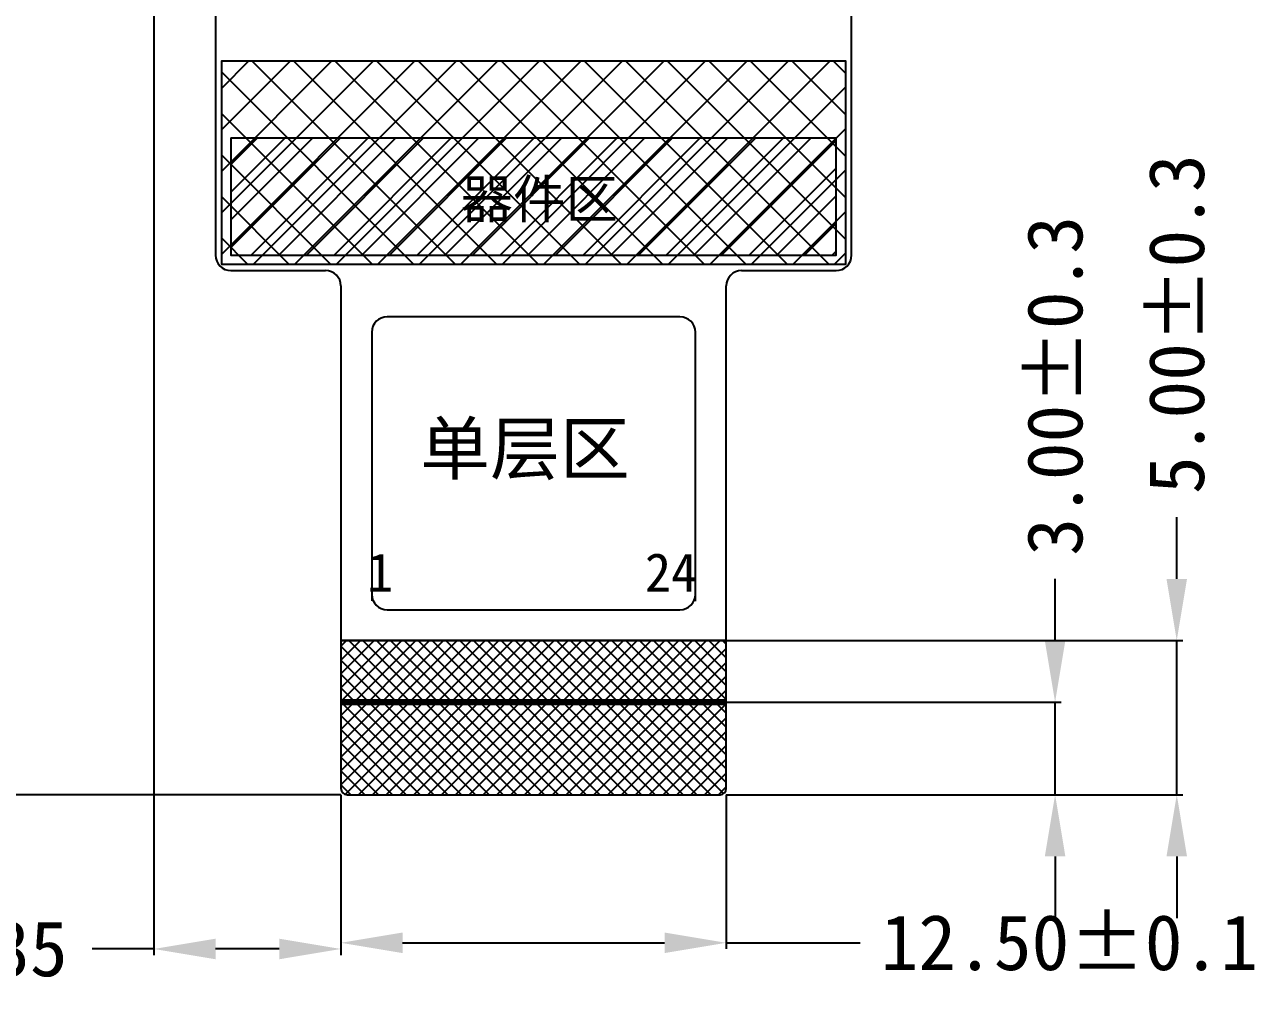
# Model space of a CAD drawing. Header units: millimetres. Extents: x 479 to 950, y -434 to -100.
# Drawn here: x 576.91 to 616.81, y -322.24 to -291.08 of the extents above; entities that cross this region are included whole.
import ezdxf

# ---------------------------------------------------------------- set-up
doc = ezdxf.new("R2010")
doc.units = ezdxf.units.MM
doc.header["$LTSCALE"] = 16.335
doc.header["$PDMODE"] = 3
doc.header["$PDSIZE"] = 0.3125
doc.layers.get('0').update_dxf_attribs({"linetype": 'CONTINUOUS'})
doc.layers.get('Defpoints').update_dxf_attribs({"linetype": 'CONTINUOUS'})
doc.layers.add('dim', color=8, linetype='CONTINUOUS')
doc.styles.add('宋体', font='')
doc.styles.add('宝明', font='simhei.ttf')
doc.styles.get('宋体').set_extended_font_data('SimSun')
doc.dimstyles.new('ISO-25$0', dxfattribs={"dimtxt": 1.8, "dimasz": 2, "dimexe": 0.2, "dimexo": 0.2, "dimtad": 0, "dimzin": 1, "dimdsep": 46, "dimtxsty": '宋体', "dimcen": 1.5, "dimclrd": 3, "dimclre": 3, "dimclrt": 7, "dimadec": 0, "dimazin": 0, "dimtp": 1.2, "dimtm": 1.2, "dimtfac": 1, "dimtmove": 0, "dimatfit": 3, "dimfxl": 1, "dimtolj": 1, "dimarcsym": 0})

# ---------------------------------------------------------------- blocks, each defined once
blk = doc.blocks.new('*D11')
at = {"layer": 'Defpoints', "color": 0}
for p in [(565.656, -280.405), (581.107, -280.405), (587.374, -316.055)]:
    blk.add_point(p, dxfattribs=at)
at = {"layer": 'dim', "color": 3, "lineweight": -2}
for p, q in [((580.907, -280.405), (565.456, -280.405)), ((565.656, -282.405), (565.656, -291.325)), ((565.656, -314.055), (565.656, -305.135)), ((587.174, -316.055), (565.456, -316.055))]:
    blk.add_line(p, q, dxfattribs=at)
at = {"layer": 'dim', "color": 3}
for points in [[(565.323, -282.405), (565.99, -282.405), (565.656, -280.405)], [(565.323, -314.055), (565.99, -314.055), (565.656, -316.055)]]:
    blk.add_solid(points, dxfattribs=at)
at = {"layer": 'dim', "color": 7, "insert": (565.656, -298.23), "char_height": 1.8, "attachment_point": 5, "rotation": 90, "style": '宋体'}
blk.add_mtext('\\A1;35.65%%P0.5', dxfattribs=at)
blk = doc.blocks.new('*D12')
at = {"layer": 'Defpoints', "color": 0}
for p in [(581.107, -280.405), (587.174, -315.855), (581.107, -321.058)]:
    blk.add_point(p, dxfattribs=at)
at = {"layer": 'dim', "color": 3, "lineweight": -2}
for p, q in [((581.107, -280.605), (581.107, -321.258)), ((587.174, -316.055), (587.174, -321.258)), ((581.107, -321.058), (579.107, -321.058)), ((585.174, -321.058), (583.107, -321.058))]:
    blk.add_line(p, q, dxfattribs=at)
at = {"layer": 'dim', "color": 3}
for points in [[(583.107, -320.725), (583.107, -321.392), (581.107, -321.058)], [(585.174, -320.725), (585.174, -321.392), (587.174, -321.058)]]:
    blk.add_solid(points, dxfattribs=at)
at = {"layer": 'dim', "color": 7, "insert": (572.187, -321.058), "char_height": 1.8, "attachment_point": 5, "style": '宋体'}
blk.add_mtext('\\A1;6.07%%P0.35', dxfattribs=at)
blk = doc.blocks.new('*D13')
at = {"layer": 'Defpoints', "color": 0}
for p in [(587.174, -315.855), (599.674, -315.855), (599.674, -320.858)]:
    blk.add_point(p, dxfattribs=at)
at = {"layer": 'dim', "color": 3, "lineweight": -2}
for p, q in [((587.174, -316.055), (587.174, -321.058)), ((599.674, -316.055), (599.674, -321.058)), ((589.174, -320.858), (597.674, -320.858)), ((599.674, -320.858), (604.022, -320.858))]:
    blk.add_line(p, q, dxfattribs=at)
at = {"layer": 'dim', "color": 3}
for points in [[(589.174, -320.525), (589.174, -321.192), (587.174, -320.858)], [(597.674, -320.525), (597.674, -321.192), (599.674, -320.858)]]:
    blk.add_solid(points, dxfattribs=at)
at = {"layer": 'dim', "color": 7, "insert": (610.806, -320.858), "char_height": 1.8, "attachment_point": 5, "style": '宋体'}
blk.add_mtext('\\A1;12.50%%P0.1', dxfattribs=at)
blk = doc.blocks.new('*D14')
at = {"layer": 'Defpoints', "color": 0}
for p in [(599.474, -313.055), (610.345, -313.055), (599.474, -316.055)]:
    blk.add_point(p, dxfattribs=at)
at = {"layer": 'dim', "color": 3, "lineweight": -2}
for p, q in [((610.345, -311.055), (610.345, -309.055)), ((599.674, -313.055), (610.545, -313.055)), ((610.345, -316.055), (610.345, -313.055)), ((599.674, -316.055), (610.545, -316.055)), ((610.345, -318.055), (610.345, -320.055))]:
    blk.add_line(p, q, dxfattribs=at)
at = {"layer": 'dim', "color": 3}
for points in [[(610.012, -311.055), (610.678, -311.055), (610.345, -313.055)], [(610.012, -318.055), (610.678, -318.055), (610.345, -316.055)]]:
    blk.add_solid(points, dxfattribs=at)
at = {"layer": 'dim', "color": 7, "insert": (610.345, -302.793), "char_height": 1.8, "attachment_point": 5, "rotation": 90, "style": '宋体'}
blk.add_mtext('\\A1;3.00±0.3', dxfattribs=at)
blk = doc.blocks.new('*D15')
at = {"layer": 'Defpoints', "color": 0}
for p in [(599.474, -311.055), (614.292, -311.055), (599.474, -316.055)]:
    blk.add_point(p, dxfattribs=at)
at = {"layer": 'dim', "color": 3, "lineweight": -2}
for p, q in [((614.292, -309.055), (614.292, -307.055)), ((599.674, -311.055), (614.492, -311.055)), ((614.292, -316.055), (614.292, -311.055)), ((599.674, -316.055), (614.492, -316.055)), ((614.292, -318.055), (614.292, -320.055))]:
    blk.add_line(p, q, dxfattribs=at)
at = {"layer": 'dim', "color": 3}
for points in [[(613.958, -309.055), (614.625, -309.055), (614.292, -311.055)], [(613.958, -318.055), (614.625, -318.055), (614.292, -316.055)]]:
    blk.add_solid(points, dxfattribs=at)
at = {"layer": 'dim', "color": 7, "insert": (614.292, -300.793), "char_height": 1.8, "attachment_point": 5, "rotation": 90, "style": '宋体'}
blk.add_mtext('\\A1;5.00±0.3', dxfattribs=at)

msp = doc.modelspace()

# ---------------------------------------------------------------- hatches: boundary and pattern name
h = msp.add_hatch()
h.set_pattern_fill('ANSI37', color=2, scale=0.3, style=0)
h.set_pattern_definition([(45, (918.3028, -991.3183), (-0.6735192, 0.6735192), []), (135, (918.3028, -991.3183), (-0.6735192, -0.6735192), [])])
h.paths.add_polyline_path([(598.674, -298.8551), (588.174, -298.8551), (583.307, -298.8551), (583.307, -292.2551), (603.541, -292.2551), (603.541, -298.8551)])
h = msp.add_hatch()
h.set_pattern_fill('ANSI31', color=256, scale=0.2, style=0)
h.set_pattern_definition([(45, (1698.65285, -978.41565), (-0.4490128, 0.4490128), [])])
h.paths.add_polyline_path([(583.607, -294.7551), (583.607, -298.5551), (603.241, -298.5551), (603.241, -294.7551)])
h.paths.add_polyline_path([(590.6516, -297.9254), (596.8503, -297.9254), (596.8503, -295.476), (590.6516, -295.476)], flags=24)
h = msp.add_hatch()
h.set_pattern_fill('ANSI37', color=1, scale=0.1, style=0)
h.set_pattern_definition([(45, (-975.84056, -979.37266), (-0.224506403, 0.224506403), []), (135, (-975.84056, -979.37266), (-0.224506403, -0.224506403), [])])
h.paths.add_polyline_path([(587.174, -311.0551), (587.174, -313.0551), (599.674, -313.0551), (599.674, -311.0551)])
h.paths.add_polyline_path([(599.474, -316.0551, 0.4142136), (599.674, -315.8551), (599.674, -313.0551), (587.174, -313.0551), (587.174, -315.8551, 0.4142136), (587.374, -316.0551)])

# ---------------------------------------------------------------- linework, layer by layer
at = {"color": 30, "linetype": 'Continuous'}
for p, q in [((583.107, -284.0551), (583.107, -298.5551)), ((603.741, -298.5551), (603.741, -284.0551)), ((583.607, -299.0551), (586.674, -299.0551)), ((600.174, -299.0551), (603.241, -299.0551)), ((587.174, -299.5551), (587.174, -315.8551)), ((599.674, -315.8551), (599.674, -299.5551)), ((587.374, -316.0551), (599.474, -316.0551))]:
    msp.add_line(p, q, dxfattribs=at)
msp.add_line((583.607, -294.7551), (603.241, -294.7551))
at = {"color": 5}
for p, q in [((598.174, -300.5551), (588.674, -300.5551)), ((588.174, -301.0551), (588.174, -309.7703)), ((598.674, -309.7738), (598.674, -301.0551)), ((588.674, -310.0551), (598.174, -310.0551))]:
    msp.add_line(p, q, dxfattribs=at)
at = {"color": 1}
for p, q in [((587.174, -311.0551), (599.674, -311.0551)), ((599.674, -311.0551), (587.174, -311.0551))]:
    msp.add_line(p, q, dxfattribs=at)
at = {"color": 2}
msp.add_lwpolyline([(598.674, -298.8551), (598.674, -298.8551), (588.174, -298.8551), (588.174, -298.8551), (583.307, -298.8551), (583.307, -292.2551), (603.541, -292.2551), (603.541, -298.8551)], close=True, dxfattribs=at)
msp.add_lwpolyline([(583.607, -294.7551), (583.607, -298.5551), (603.241, -298.5551), (603.241, -294.7551)])
at = {"const_width": 0.2}
msp.add_lwpolyline([(599.674, -313.0551), (587.174, -313.0551)], dxfattribs=at)
at = {"color": 30, "linetype": 'Continuous'}
for centre, radius, start, end in [((583.607, -298.5551), 0.5, 180, 270), ((603.241, -298.5551), 0.5, 270, 0), ((586.674, -299.5551), 0.5, 0, 90), ((600.174, -299.5551), 0.5, 90, 180), ((587.374, -315.8551), 0.2, 180, 270), ((599.474, -315.8551), 0.2, 270, 360)]:
    msp.add_arc(centre, radius, start, end, dxfattribs=at)
at = {"color": 5}
for centre, start, end in [((588.674, -301.0551), 90, 180), ((598.174, -301.0551), 360, 90), ((588.674, -309.5551), 180, 270), ((598.174, -309.5551), 270, 0)]:
    msp.add_arc(centre, 0.5, start, end, dxfattribs=at)

# ---------------------------------------------------------------- texts
at = {"style": '宝明'}
msp.add_text('器件区', height=1.24744, dxfattribs=at).set_placement((591.0598, -297.3559))
at = {"color": 0, "linetype": 'Continuous', "style": '宝明'}
for s, height, p in [('1', 1.25, (588.0223, -309.4683)), ('24', 1.24998, (597.0366, -309.4683))]:
    msp.add_text(s, height=height, dxfattribs=at).set_placement(p)
at = {"color": 2, "insert": (589.7447, -303.9935), "char_height": 1.66205, "width": 6.79081, "attachment_point": 1, "style": '宋体'}
msp.add_mtext('{\\C5;单层区}', dxfattribs=at)

# ---------------------------------------------------------------- dimensions: what is measured, and where the dimension line sits
at = {"layer": 'dim', "color": 2}
dim = msp.add_linear_dim(base=(565.6564, -280.4051), p1=(587.374, -316.0551), p2=(581.107, -280.4051), angle=90, text='<>%%P0.5', dimstyle='ISO-25$0', dxfattribs=at)
dim.commit()
dim.dimension.update_dxf_attribs({"geometry": '*D11', "text_midpoint": (565.6564, -298.2301)})
dim = msp.add_linear_dim(base=(581.107, -321.0583), p1=(587.174, -315.8551), p2=(581.107, -280.4051), text='<>%%P0.35', dimstyle='ISO-25$0', dxfattribs=at)
dim.commit()
dim.dimension.update_dxf_attribs({"geometry": '*D12', "text_midpoint": (572.187, -321.0583)})
for base, p2, picture, middle in [((614.2918, -311.0546), (599.474, -311.0546), '*D15', (614.2918, -300.7933)), ((610.3451, -313.0546), (599.474, -313.0546), '*D14', (610.3451, -302.7933))]:
    dim = msp.add_linear_dim(base=base, p1=(599.474, -316.0551), p2=p2, angle=90, dimstyle='ISO-25$0', override={"dimgap": 0.625, "dimtol": 1, "dimlim": 0, "dimtp": 0.3, "dimtm": 0.3}, dxfattribs=at)
    dim.commit()
    dim.dimension.update_dxf_attribs({"geometry": picture, "text_midpoint": middle, "dimtype": 160})
dim = msp.add_linear_dim(base=(599.674, -320.8583), p1=(587.1739, -315.8551), p2=(599.674, -315.8551), text='<>%%P0.1', dimstyle='ISO-25$0', dxfattribs=at)
dim.commit()
dim.dimension.update_dxf_attribs({"geometry": '*D13', "text_midpoint": (610.806, -320.8583), "dimtype": 160})

doc.saveas('drawing.dxf')
